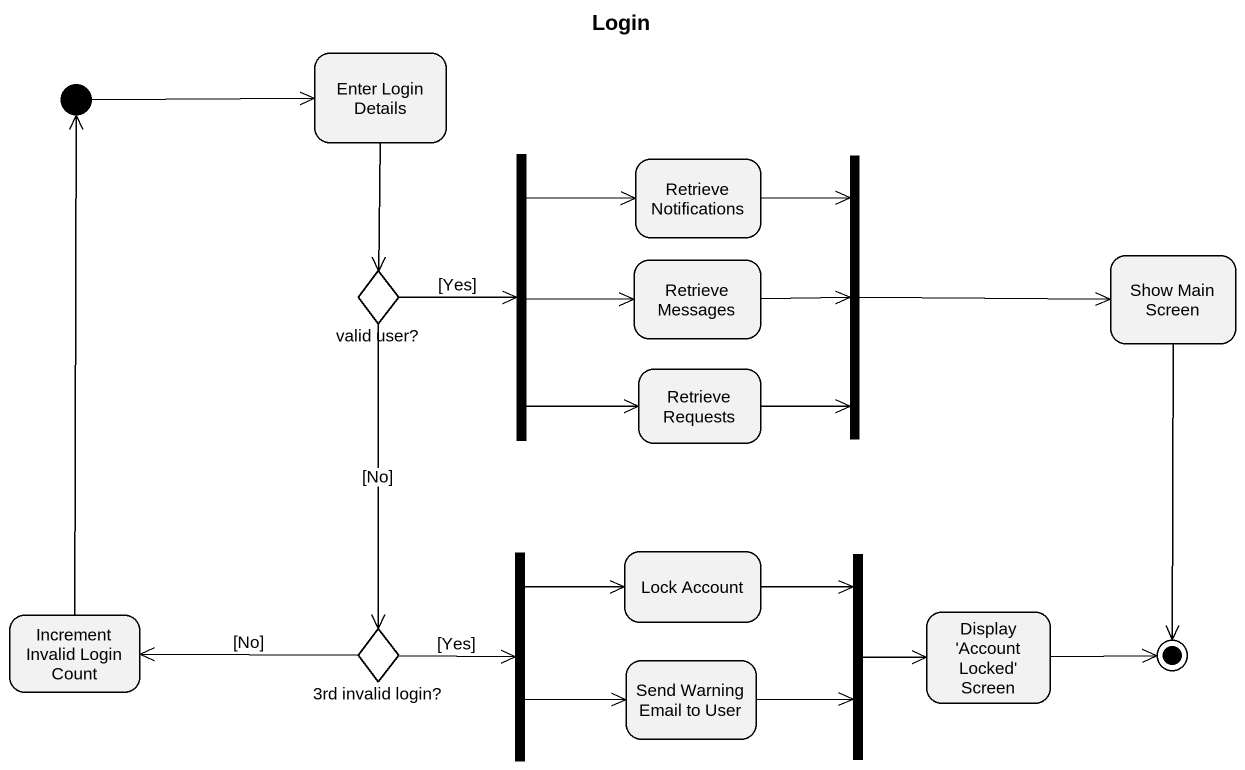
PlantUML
@startuml
title Login
hide empty description
state "Enter Login Details" as Enter_Login_Details
state initial1 <<start>>
state fork1 <<fork>>
state "Retrieve Notifications" as Retrieve_Notifications
state fork2 <<join>>
state "valid user?" as valid_user <<choice>>
state "Retrieve Messages" as Retrieve_Messages
state "Show Main Screen" as Show_Main_Screen
state "Retrieve Requests" as Retrieve_Requests
state fork3 <<fork>>
state "Lock Account" as Lock_Account
state fork4 <<join>>
state "Increment Invalid Login Count" as Increment_Invalid_Login
state "3rd invalid login?" as c3rd_invalid_login <<choice>>
state "Display 'Account Locked' Screen" as Display_Account_Locked
state "Send Warning Email to User" as Send_Warning_Email_to_User
Enter_Login_Details --> valid_user
initial1 -right-> Enter_Login_Details
fork1 -right-> Retrieve_Notifications
fork1 -right-> Retrieve_Messages
fork1 --> Retrieve_Requests
Retrieve_Notifications --> fork2
fork2 -right-> Show_Main_Screen
valid_user -right-> fork1 : [Yes]
valid_user --> c3rd_invalid_login : [No]
Retrieve_Messages -right-> fork2
Retrieve_Requests -up-> fork2
fork3 -right-> Lock_Account
fork3 -right-> Send_Warning_Email_to_User
Lock_Account -right-> fork4
fork4 -right-> Display_Account_Locked
Increment_Invalid_Login -up-> initial1
c3rd_invalid_login -right-> fork3 : [Yes]
c3rd_invalid_login -left-> Increment_Invalid_Login : [No]
Send_Warning_Email_to_User -right-> fork4
Show_Main_Screen --> [*]
Display_Account_Locked -right-> [*]
@enduml
